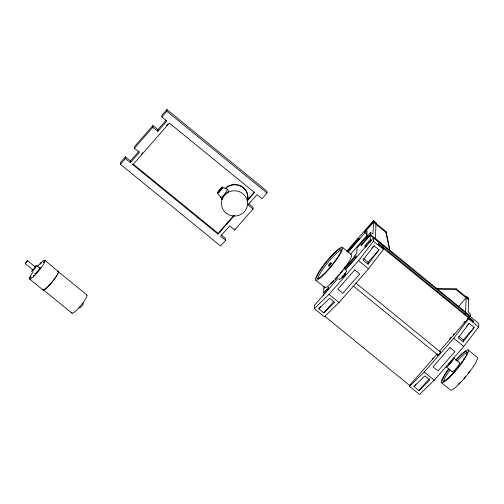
<?xml version="1.0" encoding="UTF-8"?>
<svg xmlns="http://www.w3.org/2000/svg" width="504" height="504" viewBox="0 0 504 504"><rect width="100%" height="100%" fill="white"/><g stroke="black" fill="none" stroke-linecap="round" stroke-linejoin="round"><path stroke-width="0.76" d="M221.199 234.977L225.653 238.606L225.572 240.332L220.601 246.015L120.406 164.285L120.487 162.559L125.458 156.876L130.467 160.965L130.391 162.691L125.383 158.602L125.458 156.876M132.892 164.732L132.936 163.869L218.1 233.339L218.062 234.203L132.892 164.732L169.363 123.077L254.533 192.547L247.338 200.762A13.104 12.638 2.6 0 0 241.265 186.19A13.104 12.638 2.6 0 0 225.231 188.496M130.391 162.691L139.432 152.359L134.423 148.277L134.499 146.551L152.888 125.546L157.897 129.635L157.821 131.361L152.806 127.273L152.888 125.546M157.821 131.361L166.862 121.036L161.853 116.947L161.929 115.221L166.9 109.538L267.095 191.274L267.019 193.001L262.042 198.677L257.034 194.594L247.993 204.92L253.002 209.009L234.618 230.007L229.61 225.918L220.563 236.25L225.572 240.332M161.853 116.947L166.824 111.271L166.9 109.538M234.618 230.007L234.669 228.854M253.002 209.009L253.084 207.283L248.629 203.648M383.5 248.478L383.456 249.341L368.569 268.796L339.034 302.539L324.381 316.814L314.364 308.643L314.521 305.185L337.976 278.397M323.543 295.861L323.606 294.487L328.576 288.805L328.658 287.078L323.681 292.761L324.796 293.668M323.681 292.761L323.978 286.247M350.677 248.081L349.486 248.882L349.448 249.707L349.732 248.806L350.929 248.018L350.967 247.187L350.677 248.081L351.181 248.491M351.42 247.433C351.761 246.267 354.463 243.3 351.42 247.433L351.918 247.842M354.281 244.805C352.403 243.886 357.241 241.013 353.487 244.308L353.449 245.139L354.892 243.394L353.764 244.686L354.268 245.095M353.764 244.686L354.677 243.274L353.783 244.301M355.383 242.141L355.887 242.55L355.849 243.382L355.345 242.972L355.383 242.141C358.861 238.65 354.885 242.216 356.177 242.582M355.345 242.972L356.952 241.132L356.271 241.555L356.775 241.964M355.679 242.178L356.366 241.17L356.24 241.485M376.034 223.442L376.072 222.579L373.571 220.538L372.966 233.831L370.421 232.653L370.1 239.746L365.129 245.423L365.047 247.149L370.024 241.473L369.961 242.846M366.811 237.277L367.082 231.223L365.016 232.766L347.911 252.302M373.987 245.763L363.012 260.114L368.021 264.203L368.109 262.288L379.002 249.852L373.987 245.763L371.914 248.132M314.364 308.643L329.011 294.361L358.552 260.625L373.439 241.17L373.596 237.712L383.613 245.889L383.538 247.615M375.354 238.468L375.997 224.311M386.014 232.483L386.058 231.619L373.533 221.401L364.335 231.903L364.298 232.766L373.489 222.264L386.014 232.483L389.787 250.809M467.744 316.543L468.783 315.359L478.8 323.53L478.642 326.983L463.756 346.443L434.221 380.18L419.567 394.462L409.544 386.284L409.588 385.421L437.352 353.707M432.797 358.917L432.835 358.054M468.676 299.911L456.151 289.693L456.189 288.83L436.004 288.275M469.174 323.411L458.199 337.762L463.207 341.844L463.296 339.935L474.182 327.499L469.174 323.411L466.578 326.371M465.419 314.389L465.488 312.889L464.468 314.055M465.526 312.026L466.169 297.864L458.508 306.615M466.213 297.001L466.25 296.138L468.751 298.185L468.153 311.478L470.616 314.383L470.497 316.978L370.301 235.242L361.11 245.744L361.154 244.881L370.346 234.379L470.541 316.115M409.544 386.284L424.198 372.009L453.739 338.272L468.626 318.812L468.663 317.948L439.381 351.395M468.701 317.085L468.783 315.359M222.169 197.927L222.138 198.652L224.494 195.199L228.722 191.129L228.753 190.405M351.962 247.237L351.571 246.569M358.451 239.224L357.481 240.276L358.413 238.839L358.955 239.627L358.376 238.732L357.128 240.629L358.861 238.474L358.376 238.732M348.592 250.4L347.854 251.244L348.592 250.4L349.096 250.809M347.552 251.874L349.19 250.003L348.428 250.085L347.565 251.597M33.169 269.312L32.962 269.917L35.425 266.918L27.405 260.681L25.213 263.592L32.962 269.917M40.263 268.304C39.451 269.961 42.046 266.332 40.345 268.197M358.004 240.175L357.657 239.558M368.021 264.203L379.002 249.852M463.207 341.844L474.182 327.499M120.406 164.285L125.383 158.602M134.423 148.277L152.806 127.273M130.467 160.965L139.01 151.206M157.897 129.635L165.936 120.456M141.151 154.482L142.695 152.725M166.32 125.735L167.863 123.971M218.1 233.339L233.509 215.743M247.376 199.899L254.054 192.276M218.062 234.203L234.499 215.428M346.752 251.168L373.571 220.538M350.419 254.344L367 235.406M370.421 232.653L357.008 247.974L356.788 252.832L353.38 258.023L344.093 268.632M323.889 288.257L324.91 287.091M344.339 269.168L356.082 255.749L356.007 257.481L345.284 269.728M345.202 270.144L373.596 237.712M318.793 308.807L329.597 298.28L334.606 302.368L323.801 312.896L318.793 308.807L320.865 306.438M323.801 312.896L333.654 301.644M465.217 297.316L466.25 296.138M449.587 338.921L451.118 337.17M453.165 334.832L454.186 333.661M463.831 322.648L464.808 321.533M467.239 318.755L468.216 317.64M413.973 386.455L424.777 375.927L429.792 380.01L418.988 390.543L413.973 386.455L416.052 384.086M418.988 390.543L429.358 378.693M352.611 247.004L351.742 246.677M342.38 276.148L342.682 275.833M358.88 239.142L359.15 238.915L358.653 238.505M34.908 267.196L35.425 266.918M358.754 238.449L359.321 238.846M437.516 289.183L456.151 289.693M25.213 263.592L27.676 260.599M222.51 187.066L227.367 189.277M456.189 288.83L468.714 299.048M365.016 232.766L367.019 234.404M373.439 241.17L383.456 249.341M468.626 318.812L478.642 326.983M370.1 239.746L371.215 240.654M358.52 238.6L359.308 239.205M358.728 238.953L359.232 239.362M358.338 238.89L359.125 239.545L358.388 239.343M358.205 238.909L358.999 239.52M358.306 239.469L358.842 239.954M358.212 239.602L358.716 240.011M357.827 239.343L358.325 239.746M357.777 239.501L358.672 240.169M365.129 245.423L366.238 246.33M357.683 239.633L358.483 240.301M357.607 239.759L358.105 240.169M357.506 239.765L358.042 240.288M357.752 240.131L358.287 240.603M357.657 240.213L358.161 240.622M357.582 240.263L358.117 240.773M356.309 241.391L356.807 241.8M356.063 241.718L356.567 242.128M355.956 241.952L356.454 242.361M355.692 241.882L356.189 242.292M355.673 242.273L356.171 242.682M355.654 242.613L356.158 243.023M353.795 244.049L354.293 244.459M353.487 244.308L353.984 244.717M352.277 246.494L352.775 246.903M351.761 246.298L352.598 247.111M351.653 246.443L352.271 246.903M351.515 246.677L352.302 247.338M351.477 246.758L351.987 247.275M351.427 247.306L351.924 247.716M363.655 258.659L368.109 262.288M458.842 336.3L463.296 339.935M350.639 248.346L351.143 248.756M349.732 248.806L350.236 249.215M349.486 248.882L349.984 249.285M349.7 249.417L350.198 249.827M348.428 250.085L348.932 250.494L348.623 250.847L348.119 250.438M348.68 250.387L349.184 250.797M348.239 250.425L348.736 250.834M342.292 247.237L351.25 254.545A21.136 3.402 -50.8 0 1 341.309 272.368A21.136 3.402 -50.8 0 1 324.809 287.475L315.857 280.167M468.115 349.877L477.074 357.185A21.136 3.402 -50.8 0 1 467.132 375.007A21.136 3.402 -50.8 0 1 450.633 390.115L441.68 382.807M358.552 260.625L368.569 268.796M453.739 338.272L463.756 346.443M166.824 111.271L267.019 193.001M459.673 362.678L453.732 357.834A5.865 0.945 -50.8 0 1 449.996 363.951A5.865 0.945 -50.8 0 1 446.437 366.169M344.314 273.603L345.53 274.598M355.887 283.046L440.565 352.12A2.621 0.422 -50.8 0 1 438.178 354.974A2.621 0.422 -50.8 0 1 437.598 354.734M353.43 286.102L438.108 355.181M446.399 366.969L452.34 371.813M329.011 294.361L339.034 302.539M424.198 372.009L434.221 380.18M324.904 316.342L409.714 385.529M37.391 266.484A12.09 1.947 -50.8 0 1 44.806 260.253L58.533 271.782A12.09 1.947 -50.8 0 1 51.616 282.675A12.09 1.947 -50.8 0 1 43.18 290.096L29.686 279.09L29.761 277.439A12.09 1.947 -50.8 0 1 33.044 271.958M86.934 295.023L58.193 271.58A11.762 1.896 -50.8 0 1 58.3 272.223M36.59 265.375L39.589 267.819M72.028 313.223L43.287 289.781A11.762 1.896 -50.8 0 0 50.142 284.294A11.762 1.896 -50.8 0 0 57.884 273.452M217.589 193.189L220.746 197.518M44.806 260.253L45.032 260.776A12.09 1.947 -50.8 0 1 38.121 271.669A12.09 1.947 -50.8 0 1 29.686 279.09M42.953 289.573L43.18 290.096M386.058 231.619L389.983 250.708M83.047 303.54A2.942 0.473 -50.8 0 1 81.868 306.029A2.942 0.473 -50.8 0 1 79.619 307.755M86.323 294.991A11.762 1.896 -50.8 0 1 80.861 305.43A11.762 1.896 -50.8 0 1 71.927 312.575M57.557 271.379A12.09 1.947 -50.8 0 1 58.3 271.259M39.312 267.908A3.893 0.63 -50.8 0 1 37.624 271.322A3.893 0.63 -50.8 0 1 34.745 273.464M34.738 266.837A3.893 0.63 -50.8 0 1 36.509 266.125A3.893 0.63 -50.8 0 1 32.842 270.793A3.893 0.63 -50.8 0 1 32.344 269.879M225.219 188.729A13.104 12.638 2.6 0 1 241.258 186.423A13.104 12.638 2.6 0 1 247.369 200.939M221.924 199.735A13.104 12.638 2.6 0 1 221.735 198.431M221.93 199.502A13.104 12.638 2.6 0 1 221.741 198.198M227.039 189.328A5.292 0.851 -50.8 0 1 224.438 194.273A5.292 0.851 -50.8 0 1 220.777 196.799M218.522 192.641A3.276 0.529 -50.8 0 1 220.588 189.674A3.276 0.529 -50.8 0 1 222.598 187.986M455.654 360.196A21.136 3.402 -50.8 0 1 467.479 353.896A21.136 3.402 -50.8 0 1 445.826 380.709A21.136 3.402 -50.8 0 1 448.308 369.293M456.189 360.114A19.07 3.068 -50.8 0 1 466.087 355.452A19.07 3.068 -50.8 0 1 446.563 379.424A19.07 3.068 -50.8 0 1 448.951 369.004M443.722 381.276A19.07 3.068 -50.8 0 1 450.059 369.911M457.304 361.021A19.07 3.068 -50.8 0 1 466.761 352.586M469.797 370.988A19.07 3.068 -50.8 0 1 468.556 372.645M465.463 376.526A19.07 3.068 -50.8 0 1 464.083 378.151M460.454 382.133A19.07 3.068 -50.8 0 1 458.451 384.136M459.314 362.741A5.865 0.945 -50.8 0 1 456.429 368.216A5.865 0.945 -50.8 0 1 452.378 371.013M451.225 360.562A2.722 0.435 -50.8 0 1 450.633 362.401L450.179 362.949A2.722 0.435 -50.8 0 1 448.497 364.512A2.722 0.435 -50.8 0 1 448.749 363.466M345.328 266.459A19.07 3.068 -50.8 0 1 343.974 268.349M342.733 270.005A19.07 3.068 -50.8 0 1 340.093 273.338M339.179 274.434A19.07 3.068 -50.8 0 1 335.147 278.958M333.616 280.533A19.07 3.068 -50.8 0 1 330.624 283.324M317.898 278.636A19.07 3.068 -50.8 0 1 327.222 263.384A19.07 3.068 -50.8 0 1 340.937 249.946M330.838 263.435A1.966 0.315 -50.8 0 1 331.317 263.516A1.966 0.315 -50.8 0 1 329.729 265.589A1.966 0.315 -50.8 0 1 328.967 265.873M346.525 270.383A5.865 0.945 -50.8 0 1 342.789 276.494A5.865 0.945 -50.8 0 1 339.23 278.718M344.276 273.716A2.722 0.435 -50.8 0 1 343.967 274.207M342.235 276.299A2.722 0.435 -50.8 0 1 341.832 276.677M344.326 274.598A2.621 0.422 -50.8 0 1 345.435 274.195A2.621 0.422 -50.8 0 1 343.117 277.206A2.621 0.422 -50.8 0 1 342.418 277.093M439.916 351.849A2.621 0.422 -50.8 0 1 440.49 352.088M378.529 243.526L378.485 244.39L473.672 322.037L473.71 321.174L378.529 243.526M29.982 277.931L31.021 276.765L29.982 277.931M33.258 276.45L34.272 275.266L33.258 276.45M40.194 264.002L41.208 262.811L40.194 264.002M43.451 262.54L44.497 261.381L43.451 262.54M354.728 269.898L337.85 289.176L342.859 293.265L359.736 273.987L354.728 269.898M449.914 347.546L433.031 366.824L438.045 370.906L454.923 351.628L449.914 347.546M218.963 192.081A3.276 0.529 -50.8 0 0 222.157 187.721A3.276 0.529 -50.8 0 0 219.026 190.588A3.276 0.529 -50.8 0 0 218.963 192.081M226.076 213.047A13.104 12.638 2.6 0 0 247.407 205.67A13.104 12.638 2.6 0 0 230.057 191.514A13.104 12.638 2.6 0 0 226.076 213.047M218.742 192.471A3.931 0.63 -50.8 0 0 222.579 187.236A3.931 0.63 -50.8 0 0 218.824 190.676A3.931 0.63 -50.8 0 0 218.742 192.471M322.043 276.305A21.136 3.402 -50.8 0 0 342.689 248.151A21.136 3.402 -50.8 0 0 322.484 266.654A21.136 3.402 -50.8 0 0 322.043 276.305M322.736 275.071A19.07 3.068 -50.8 0 0 341.359 249.675A19.07 3.068 -50.8 0 0 323.127 266.364A19.07 3.068 -50.8 0 0 322.736 275.071M329.03 265.369A1.966 0.315 -50.8 0 0 330.945 262.754A1.966 0.315 -50.8 0 0 329.068 264.474A1.966 0.315 -50.8 0 0 329.03 265.369"/></g></svg>
